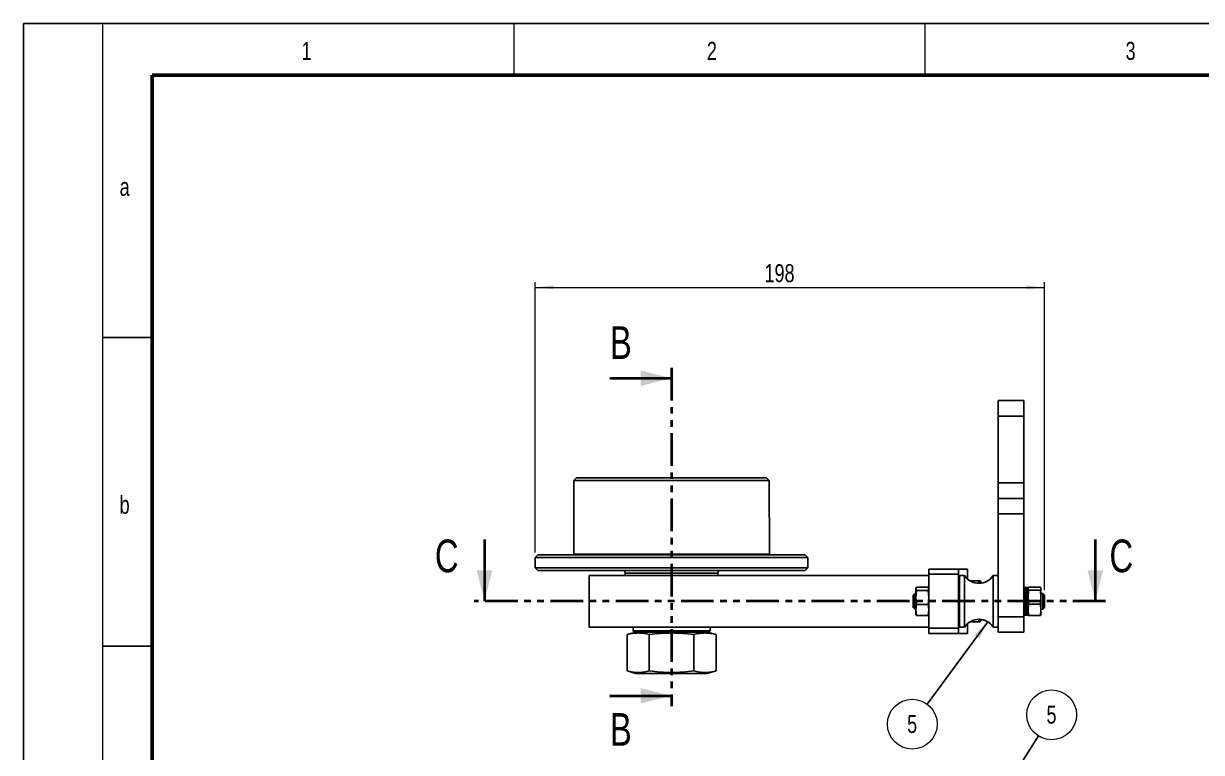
# Model space of a CAD drawing. Header units: millimetres. Extents: x 0 to 594, y 0 to 421.
# Drawn here: x 0 to 229, y 278.9 to 420.5 of the extents above; entities that cross this region are included whole.
import ezdxf

# ---------------------------------------------------------------- set-up
doc = ezdxf.new("R2010")
doc.units = ezdxf.units.MM
doc.linetypes.add('PHANTOM', pattern=[12.7, 6.35, -1.27, 1.27, -1.27, 1.27, -1.27])
doc.styles.add('SLDTEXTSTYLE1', font='TXT', dxfattribs={"width": 0.75})
doc.dimstyles.new('SLDDIMSTYLE0', dxfattribs={"dimtxt": 3.5, "dimasz": 3.556, "dimexe": 0, "dimexo": 0.0625, "dimgap": 0.875, "dimtad": 1, "dimlfac": 2, "dimrnd": 1e-09, "dimzin": 12, "dimdsep": 46, "dimtxsty": 'SLDTEXTSTYLE1', "dimsah": 1, "dimcen": 0.09, "dimadec": 0, "dimazin": 3, "dimtfac": 1, "dimtdec": 3, "dimtofl": 0, "dimtmove": 0, "dimatfit": 3, "dimfxl": 1, "dimfrac": 2, "dimtolj": 1, "dimtzin": 12, "dimarcsym": 0})
doc.dimstyles.new('SLDDIMSTYLE1', dxfattribs={"dimtxt": 0.18, "dimasz": 3.556, "dimexe": 0, "dimexo": 0.0625, "dimgap": 0, "dimtad": 0, "dimtih": 1, "dimtoh": 1, "dimdec": 0, "dimrnd": 1e-09, "dimzin": 0, "dimdsep": 46, "dimtxsty": 'Standard', "dimsah": 1, "dimcen": 0.09, "dimadec": 0, "dimazin": 0, "dimtfac": 3.556, "dimtdec": 0, "dimtofl": 0, "dimtmove": 0, "dimatfit": 3, "dimfxl": 1, "dimfrac": 2, "dimtolj": 1, "dimtzin": 0, "dimarcsym": 0})

# ---------------------------------------------------------------- blocks, each defined once
blk = doc.blocks.new('_D')
at = {"color": 7, "linetype": 'Continuous', "lineweight": 0}
for p, q in [((99.49, 317.74), (99.49, 370.24)), ((99.49, 369.24), (198.49, 369.24)), ((198.49, 310.43), (198.49, 370.24))]:
    blk.add_line(p, q, dxfattribs=at)
at = {"color": 7, "linetype": 'Continuous', "lineweight": 18}
for points in [[(99.49, 369.24), (103.05, 368.86), (103.05, 369.62)], [(198.49, 369.24), (194.94, 369.62), (194.94, 368.86)]]:
    blk.add_solid(points, dxfattribs=at)
at = {"color": 7, "linetype": 'Continuous', "lineweight": 18, "insert": (144.05, 373.75), "char_height": 3.5, "attachment_point": 1, "style": 'SLDTEXTSTYLE1'}
blk.add_mtext('198', dxfattribs=at)
blk = doc.blocks.new('SW_NOTE_0_6')
at = {"color": 0, "linetype": 'Continuous', "lineweight": 0}
blk.add_circle((-2.88, -3.89), 4.84, dxfattribs=at)
at = {"color": 0, "linetype": 'Continuous', "lineweight": 0, "insert": (-2.91, -2.11), "char_height": 3.5, "attachment_point": 2, "style": 'SLDTEXTSTYLE1'}
blk.add_mtext('5', dxfattribs=at)
blk = doc.blocks.new('SW_NOTE_0_21')
at = {"color": 0, "linetype": 'Continuous', "lineweight": 0}
blk.add_circle((2.58, 4.1), 4.84, dxfattribs=at)
at = {"color": 0, "linetype": 'Continuous', "lineweight": 0, "insert": (2.55, 5.88), "char_height": 3.5, "attachment_point": 2, "style": 'SLDTEXTSTYLE1'}
blk.add_mtext('5', dxfattribs=at)

msp = doc.modelspace()

# ---------------------------------------------------------------- linework, layer by layer
at = {"color": 7, "linetype": 'Continuous', "lineweight": 25}
for p, q in [((0.0002, 0.0001), (0.0002, 420.5001)), ((0.0002, 420.5001), (593.962, 420.5001)), ((15.3346, 359.5001), (25.0002, 359.5001)), ((189.4925, 347.238), (194.4925, 347.238)), ((189.4925, 344.238), (189.4925, 347.238)), ((194.4925, 347.238), (194.4925, 344.238)), ((194.4925, 344.238), (189.4925, 344.238)), ((189.4925, 331.238), (189.4925, 344.238)), ((194.4925, 331.238), (194.4925, 344.238)), ((107.5216, 332.238), (107.0181, 331.738)), ((107.5216, 332.238), (144.4634, 332.238)), ((144.9669, 331.738), (144.4634, 332.238)), ((107.0181, 331.738), (106.968, 317.3874)), ((125.9925, 331.738), (107.0181, 331.738)), ((144.9669, 331.738), (125.9925, 331.738)), ((145.017, 317.3874), (144.9669, 331.738)), ((189.4925, 331.238), (194.4925, 331.238)), ((189.4925, 328.238), (189.4925, 331.238)), ((194.4925, 331.238), (194.4925, 328.238)), ((189.4925, 328.238), (194.4925, 328.238)), ((189.4925, 325.238), (189.4925, 328.238)), ((194.4925, 328.238), (194.4925, 325.238)), ((189.4925, 325.238), (189.4925, 305.238)), ((194.4925, 325.238), (189.4925, 325.238)), ((194.4925, 325.238), (194.4925, 305.238)), ((99.9925, 317.238), (99.4925, 316.738)), ((99.4925, 316.738), (99.4925, 314.738)), ((152.4925, 316.738), (99.4925, 316.738)), ((99.9925, 317.238), (151.9925, 317.238)), ((152.4925, 316.738), (151.9925, 317.238)), ((152.4925, 314.738), (152.4925, 316.738)), ((99.4925, 314.738), (99.9925, 314.238)), ((99.4925, 314.738), (125.9925, 314.738)), ((125.9925, 314.238), (99.9925, 314.238)), ((125.9925, 314.738), (152.4925, 314.738)), ((151.9925, 314.238), (125.9925, 314.238)), ((151.9925, 314.238), (152.4925, 314.738)), ((175.9925, 313.488), (175.9925, 314.488)), ((175.9925, 314.488), (181.7425, 314.488)), ((181.7425, 314.488), (181.7425, 313.488)), ((181.7425, 314.488), (183.4925, 314.488)), ((183.4925, 314.488), (183.4925, 312.6046)), ((109.9925, 303.238), (109.9925, 313.238)), ((175.9925, 313.238), (109.9925, 313.238)), ((116.9925, 313.738), (116.9925, 313.238)), ((134.9925, 313.238), (134.9925, 313.738)), ((175.9925, 302.988), (175.9925, 313.488)), ((181.7425, 313.488), (175.9925, 313.488)), ((181.7425, 313.488), (181.7425, 302.988)), ((182.9474, 313.238), (181.9925, 313.238)), ((181.9925, 313.238), (181.9925, 303.238)), ((182.9474, 313.238), (182.9474, 303.238)), ((185.7425, 312.238), (183.9806, 312.238)), ((186.1425, 311.7619), (186.1425, 311.838)), ((189.4925, 313.238), (188.5376, 313.238)), ((188.5376, 313.238), (188.5376, 303.238)), ((173.2993, 309.738), (172.9925, 309.4312)), ((172.9925, 309.4312), (172.9925, 307.0447)), ((173.4925, 309.738), (173.2993, 309.738)), ((173.2993, 309.738), (173.2993, 306.738)), ((173.4925, 310.679), (173.5961, 310.9906)), ((173.5102, 310.8041), (173.4925, 310.738)), ((173.4925, 310.679), (173.4925, 310.738)), ((173.5961, 310.3674), (173.4925, 310.679)), ((173.4925, 308.9911), (173.4925, 310.679)), ((173.4925, 308.9911), (173.5961, 310.3674)), ((173.5961, 310.9906), (175.8889, 310.9906)), ((173.5961, 310.3674), (175.8889, 310.3674)), ((175.8889, 310.9906), (175.9528, 310.7983)), ((175.9925, 310.679), (175.8889, 310.3674)), ((175.8889, 310.3674), (175.9925, 308.9911)), ((175.9925, 310.738), (175.9748, 310.8041)), ((181.9925, 309.738), (181.7425, 309.738)), ((194.5997, 310.938), (194.4925, 310.8308)), ((194.9026, 310.938), (194.5997, 310.938)), ((194.5997, 310.938), (194.5997, 308.238)), ((194.8288, 310.9232), (194.927, 310.9232)), ((194.8288, 310.5762), (194.927, 310.5762)), ((194.8288, 309.825), (194.927, 309.825)), ((194.8627, 309.7299), (194.8388, 309.7299)), ((194.8631, 310.4362), (194.8512, 310.4362)), ((194.8925, 310.9197), (194.8606, 310.9197)), ((194.8617, 310.8571), (194.8606, 310.9197)), ((194.8925, 310.5605), (194.8606, 310.5605)), ((194.8635, 310.4167), (194.8606, 310.5605)), ((194.8925, 309.7997), (194.8606, 309.7997)), ((194.8635, 309.7034), (194.8606, 309.7997)), ((194.9441, 309.7998), (194.8635, 310.4167)), ((194.9529, 308.769), (194.8635, 309.7034)), ((194.8925, 310.9198), (194.8925, 310.9197)), ((194.9588, 310.9198), (194.8925, 310.9198)), ((194.8925, 310.5606), (194.8925, 310.5605)), ((194.9588, 310.5606), (194.8925, 310.5606)), ((194.8925, 309.7998), (194.8925, 309.7997)), ((194.9588, 309.7998), (194.8925, 309.7998)), ((194.9263, 309.7998), (194.927, 309.825)), ((194.9267, 310.5606), (194.927, 310.5762)), ((194.927, 310.9198), (194.927, 310.9232)), ((195.1853, 310.938), (194.9318, 310.938)), ((195.2925, 310.8308), (195.1853, 310.938)), ((195.1853, 310.938), (195.1853, 308.238)), ((195.2925, 310.6938), (195.3961, 310.9638)), ((195.2925, 310.8308), (195.2925, 308.238)), ((195.306, 310.7883), (195.2925, 310.738)), ((195.3961, 310.4238), (195.2925, 310.6938)), ((195.2925, 309.0609), (195.3961, 310.4238)), ((195.3961, 310.9638), (197.6889, 310.9638)), ((195.3961, 310.4238), (197.6889, 310.4238)), ((197.6889, 310.9638), (197.7925, 310.6938)), ((197.7925, 310.6938), (197.6889, 310.4238)), ((197.6889, 310.4238), (197.7925, 309.0609)), ((197.7925, 310.738), (197.779, 310.7883)), ((197.7925, 310.6938), (197.7925, 310.738)), ((197.7925, 309.0609), (197.7925, 310.6938)), ((198.1858, 309.738), (197.7925, 309.738)), ((198.4925, 309.4312), (198.1858, 309.738)), ((198.1858, 309.738), (198.1858, 306.738)), ((198.4925, 309.4312), (198.4925, 307.0447)), ((172.9925, 307.0447), (173.2993, 306.738)), ((173.4925, 306.55), (173.4925, 308.9911)), ((173.5961, 307.6147), (173.4925, 308.9911)), ((173.4925, 306.55), (173.5961, 307.6147)), ((173.5961, 307.6147), (175.8889, 307.6147)), ((175.9925, 308.9911), (175.8889, 307.6147)), ((175.8889, 307.6147), (175.9925, 306.55)), ((194.5997, 308.238), (194.5997, 305.538)), ((194.8288, 308.7993), (194.927, 308.7993)), ((194.927, 307.6766), (194.8288, 308.7993)), ((194.8288, 307.6766), (194.927, 307.6766)), ((194.8609, 308.7657), (194.8318, 308.7657)), ((194.835, 307.6766), (194.9241, 306.746)), ((194.8925, 308.7688), (194.8606, 308.7688)), ((194.8606, 308.7688), (194.9588, 307.6464)), ((194.8629, 307.6766), (194.8606, 307.6462)), ((194.8925, 307.6462), (194.8606, 307.6462)), ((194.8925, 308.769), (194.8925, 308.7688)), ((194.9588, 308.769), (194.8925, 308.769)), ((194.8925, 307.6766), (194.8925, 307.6464)), ((194.8925, 307.6464), (194.8925, 307.6462)), ((194.9588, 307.6464), (194.8925, 307.6464)), ((194.9244, 308.769), (194.927, 308.7993)), ((194.9266, 307.6812), (194.9558, 307.6812)), ((195.1853, 308.238), (195.1853, 305.538)), ((195.3961, 307.6979), (195.2925, 309.0609)), ((195.2925, 308.238), (195.2925, 305.6451)), ((195.2925, 306.605), (195.3961, 307.6979)), ((195.3961, 307.6979), (197.6889, 307.6979)), ((197.7925, 309.0609), (197.6889, 307.6979)), ((197.6889, 307.6979), (197.7925, 306.605)), ((197.7925, 306.605), (197.7925, 309.0609)), ((198.1858, 306.738), (198.4925, 307.0447)), ((173.2993, 306.738), (173.4925, 306.738)), ((173.5961, 305.4853), (173.4925, 306.55)), ((173.4925, 305.738), (173.4925, 306.55)), ((173.4925, 305.738), (173.5102, 305.6718)), ((173.5322, 305.6777), (173.5961, 305.4853)), ((173.5961, 305.4853), (175.8889, 305.4853)), ((175.9925, 306.55), (175.8889, 305.4853)), ((175.8889, 305.4853), (175.9528, 305.6777)), ((175.9748, 305.6718), (175.9925, 305.738)), ((181.7425, 306.738), (181.9925, 306.738)), ((186.1425, 304.6856), (186.1425, 304.714)), ((186.1425, 304.638), (186.1425, 304.6856)), ((189.4925, 305.238), (194.4925, 305.238)), ((189.4925, 302.238), (189.4925, 305.238)), ((194.4925, 305.6451), (194.5997, 305.538)), ((194.4925, 305.238), (194.4925, 302.238)), ((194.5997, 305.538), (194.8532, 305.538)), ((194.8288, 306.6509), (194.927, 306.6509)), ((194.8288, 305.8997), (194.927, 305.8997)), ((194.8288, 305.5528), (194.927, 305.5528)), ((194.8442, 306.6509), (194.9241, 306.0398)), ((194.8613, 306.6509), (194.8606, 306.6258)), ((194.8925, 306.6258), (194.8606, 306.6258)), ((194.8609, 305.8997), (194.8606, 305.8843)), ((194.8925, 305.8843), (194.8606, 305.8843)), ((194.8607, 305.5528), (194.8606, 305.5497)), ((194.8925, 305.5497), (194.8606, 305.5497)), ((194.8824, 305.538), (195.1853, 305.538)), ((194.8925, 306.6509), (194.8925, 306.626)), ((194.8925, 306.626), (194.8925, 306.6258)), ((194.9588, 306.626), (194.8925, 306.626)), ((194.8925, 305.8997), (194.8925, 305.8844)), ((194.8925, 305.8844), (194.8925, 305.8843)), ((194.9588, 305.8844), (194.8925, 305.8844)), ((194.8925, 305.5528), (194.8925, 305.5497)), ((194.8925, 305.5497), (194.8925, 305.5497)), ((194.9588, 305.5497), (194.8925, 305.5497)), ((194.9241, 306.746), (194.927, 306.6509)), ((194.9241, 306.0398), (194.927, 305.8997)), ((194.9245, 306.0203), (194.9368, 306.0203)), ((194.9249, 306.7195), (194.949, 306.7195)), ((194.926, 305.6117), (194.927, 305.5528)), ((195.1853, 305.538), (195.2925, 305.6451)), ((195.3961, 305.5121), (195.2925, 306.605)), ((195.2925, 305.738), (195.306, 305.6876)), ((195.3267, 305.6931), (195.3961, 305.5121)), ((195.3961, 305.5121), (197.6889, 305.5121)), ((197.7925, 306.605), (197.6889, 305.5121)), ((197.6889, 305.5121), (197.7584, 305.6931)), ((197.779, 305.6876), (197.7925, 305.738)), ((197.7925, 306.738), (198.1858, 306.738)), ((197.7925, 305.738), (197.7925, 306.605)), ((175.9925, 303.238), (109.9925, 303.238)), ((118.4925, 303.238), (118.4925, 302.488)), ((118.4925, 302.488), (118.7425, 302.238)), ((118.4925, 302.488), (133.4925, 302.488)), ((133.2425, 302.238), (133.4925, 302.488)), ((133.4925, 302.488), (133.4925, 303.238)), ((175.9925, 301.988), (175.9925, 302.988)), ((175.9925, 302.988), (181.7425, 302.988)), ((181.7425, 302.988), (181.7425, 301.988)), ((181.9925, 303.238), (182.9474, 303.238)), ((183.4925, 303.8714), (183.4925, 301.988)), ((183.9806, 304.238), (185.7425, 304.238)), ((188.5376, 303.238), (189.4925, 303.238)), ((119.0675, 302.238), (117.3307, 301.7726)), ((117.3323, 301.773), (117.3323, 294.7029)), ((133.2425, 302.238), (118.7425, 302.238)), ((121.6624, 301.773), (121.6624, 294.7029)), ((130.3226, 301.773), (130.3226, 294.7029)), ((134.6543, 301.7726), (132.9175, 302.238)), ((134.6528, 301.773), (134.6528, 294.7029)), ((181.7425, 301.988), (175.9925, 301.988)), ((181.7425, 301.988), (183.4925, 301.988)), ((194.4925, 302.238), (189.4925, 302.238)), ((15.3346, 299.5001), (25.0002, 299.5001)), ((117.3307, 294.7033), (119.0675, 294.238)), ((129.455, 294.238), (119.0675, 294.238)), ((132.9175, 294.238), (129.455, 294.238)), ((132.9175, 294.238), (134.6543, 294.7033))]:
    msp.add_line(p, q, dxfattribs=at)
at = {"color": 7, "linetype": 'Continuous', "lineweight": 18}
for p, q in [((15.3346, 420.5001), (15.3346, 0.0001)), ((95.2965, 420.5001), (95.2965, 410.5001)), ((175.2583, 420.5001), (175.2583, 410.5001))]:
    msp.add_line(p, q, dxfattribs=at)
at = {"color": 7, "linetype": 'Continuous', "lineweight": 50}
for p, q in [((25.0002, 10.0001), (25.0002, 410.5001)), ((25.0002, 410.5001), (583.962, 410.5001))]:
    msp.add_line(p, q, dxfattribs=at)
at = {"color": 7, "linetype": 'PHANTOM', "lineweight": 35}
for p, q in [((125.9925, 353.598), (125.9925, 287.878)), ((210.3725, 308.238), (87.6125, 308.238))]:
    msp.add_line(p, q, dxfattribs=at)
at = {"color": 7, "linetype": 'Continuous', "lineweight": 35}
for p, q in [((113.9925, 351.598), (125.9925, 351.598)), ((89.6125, 320.238), (89.6125, 308.238)), ((208.3725, 320.238), (208.3725, 308.238)), ((113.9925, 289.878), (125.9925, 289.878))]:
    msp.add_line(p, q, dxfattribs=at)
at = {"color": 8, "linetype": 'Continuous', "lineweight": 25}
for p, q in [((106.968, 317.3874), (145.017, 317.3874)), ((125.9925, 313.738), (116.9925, 313.738)), ((134.9925, 313.738), (125.9925, 313.738)), ((185.7425, 311.738), (185.7425, 312.238)), ((185.7425, 304.2909), (185.7425, 304.738)), ((185.7425, 304.238), (185.7425, 304.2909))]:
    msp.add_line(p, q, dxfattribs=at)
at = {"color": 7, "linetype": 'Continuous', "lineweight": 25}
for centre, radius, start, end in [((106.818, 317.388), 0.15, 270, 359.8), ((145.167, 317.388), 0.15, 180.2, 270), ((116.4925, 313.738), 0.5, 0, 90), ((135.4925, 313.738), 0.5, 90, 180), ((185.7425, 315.0921), 3.3542, 213.558976, 326.441024), ((185.7425, 311.838), 0.4, 0, 90), ((185.7425, 301.3838), 3.3542, 33.558976, 146.441024), ((185.7451, 304.6883), 0.3974, 269.620801, 359.615714), ((185.7425, 304.638), 0.4, 270, 0)]:
    msp.add_arc(centre, radius, start, end, dxfattribs=at)
for centre, major_axis, ratio, start_param, end_param in [((194.8779, 308.238), (-0.0735, 2.7), 0.08314547, 5.757323, 6.17620202), ((194.8779, 308.238), (-0.1587, 2.7), 0.06479375, 5.33689837, 5.75577739), ((194.8779, 308.238), (-0.2161, 2.7), 0.03535869, 4.9189989, 5.33787792), ((194.9071, 308.238), (-0.0735, 2.7), 0.08314547, 5.74585973, 6.16465876), ((194.9071, 308.238), (-0.1587, 2.7), 0.06479375, 5.32543511, 5.74423413), ((194.9071, 308.238), (-0.2161, 2.7), 0.03535869, 4.90753564, 5.32633466), ((194.8779, 308.238), (0.0249, 2.7), 0.08700206, 6.17926726, 6.28398701), ((194.9071, 308.238), (0.0249, 2.7), 0.08700206, 6.167804, 6.34608927), ((194.8779, 308.238), (-0.2161, 2.7), 0.03535869, 1.77740625, 2.19628527), ((194.9071, 308.238), (-0.2161, 2.7), 0.03535869, 1.78894951, 2.20774853), ((194.8779, 308.238), (-0.1587, 2.7), 0.06479375, 2.19530572, 2.61418474), ((194.8779, 308.238), (-0.0735, 2.7), 0.08314547, 2.61573034, 3.03460936), ((194.8779, 308.238), (0.0249, 2.7), 0.08700206, 3.03767461, 3.20449674), ((194.9071, 308.238), (-0.1587, 2.7), 0.06479375, 2.20684898, 2.625648), ((194.9071, 308.238), (-0.0735, 2.7), 0.08314547, 2.6272736, 3.04607263), ((194.9071, 308.238), (0.0249, 2.7), 0.08700206, 3.04921787, 3.14239436)]:
    msp.add_ellipse(centre, major_axis=major_axis, ratio=ratio, start_param=start_param, end_param=end_param, dxfattribs=at)
for points, knots in [([(121.6624, 301.773), (121.3013, 301.8595), (120.581, 302.0319), (119.4945, 302.11), (118.4096, 302.0311), (117.6917, 301.8591), (117.3323, 301.773)], [0, 0, 0, 0, 0.25109834, 0.50082727, 0.75004119, 1, 1, 1, 1]), ([(130.3226, 301.773), (129.6018, 301.8593), (128.1637, 302.0315), (125.9926, 302.11), (123.8214, 302.0315), (122.3832, 301.8593), (121.6624, 301.773)], [0, 0, 0, 0, 0.25059682, 0.49999336, 0.74939208, 1, 1, 1, 1]), ([(134.6528, 301.773), (134.2924, 301.8593), (133.5733, 302.0315), (132.4877, 302.11), (131.4021, 302.0315), (130.683, 301.8593), (130.3226, 301.773)], [0, 0, 0, 0, 0.25059682, 0.49999336, 0.74939208, 1, 1, 1, 1]), ([(117.3323, 294.7029), (117.6917, 294.6168), (118.4096, 294.4448), (119.4945, 294.3659), (120.581, 294.444), (121.3013, 294.6165), (121.6624, 294.7029)], [0, 0, 0, 0, 0.24995881, 0.49917273, 0.74890166, 1, 1, 1, 1]), ([(121.6624, 294.7029), (122.3832, 294.6166), (123.8213, 294.4444), (125.9925, 294.3659), (128.1637, 294.4444), (129.6018, 294.6166), (130.3226, 294.7029)], [0, 0, 0, 0, 0.25059682, 0.49999336, 0.74939208, 1, 1, 1, 1]), ([(130.3226, 294.7029), (130.683, 294.6166), (131.4021, 294.4444), (132.4877, 294.3659), (133.5733, 294.4444), (134.2924, 294.6166), (134.6528, 294.7029)], [0, 0, 0, 0, 0.25059682, 0.49999336, 0.74939208, 1, 1, 1, 1])]:
    msp.add_open_spline(points, degree=3, knots=knots, dxfattribs=at)
at = {"color": 7, "linetype": 'Continuous', "lineweight": 35}
for points in [[(125.9925, 351.598), (119.9925, 353.098), (119.9925, 350.098)], [(89.6125, 308.238), (91.1125, 314.238), (88.1125, 314.238)], [(208.3725, 308.238), (209.8725, 314.238), (206.8725, 314.238)], [(125.9925, 289.878), (119.9925, 291.378), (119.9925, 288.378)]]:
    msp.add_solid(points, dxfattribs=at)

# ---------------------------------------------------------------- block references
at = {"color": 7, "linetype": 'Continuous', "lineweight": 0}
for name, p in [('SW_NOTE_0_21', (197.3029, 282.0906)), ('SW_NOTE_0_6', (175.6681, 288.2661))]:
    msp.add_blockref(name, p, dxfattribs=at)

# ---------------------------------------------------------------- texts
at = {"color": 7, "linetype": 'Continuous', "lineweight": 0, "char_height": 3.5, "attachment_point": 1, "style": 'SLDTEXTSTYLE1'}
for s, insert in [('1', (54.0416, 416.9445)), ('2', (132.8554, 416.9445)), ('3', (214.2522, 416.9445)), ('a', (18.6748, 390.5256)), ('b', (18.6748, 328.7396))]:
    msp.add_mtext(s, dxfattribs=dict(at, insert=insert))
at = {"color": 7, "linetype": 'Continuous', "char_height": 6.35, "attachment_point": 1, "style": 'SLDTEXTSTYLE1'}
for s, insert in [('B', (113.9925, 361.6841)), ('C', (79.9782, 320.238)), ('C', (211.1252, 320.238)), ('B', (113.9925, 286.5193))]:
    msp.add_mtext(s, dxfattribs=dict(at, insert=insert))

# ---------------------------------------------------------------- dimensions: what is measured, and where the dimension line sits
at = {"color": 7, "linetype": 'Continuous', "lineweight": 18}
dim = msp.add_linear_dim(base=(198.4925, 369.238), p1=(99.4925, 316.738), p2=(198.4925, 309.4312), dimstyle='SLDDIMSTYLE0', dxfattribs=at)
dim.commit()
dim.dimension.update_dxf_attribs({"geometry": '_D', "text_midpoint": (147.9252, 369.238), "dimtype": 160})

# ---------------------------------------------------------------- leaders
at = {"color": 7, "linetype": 'Continuous', "lineweight": 0}
for points in [[(187.4856, 304.2495), (175.6681, 288.2661)], [(186.3989, 264.8052), (197.3029, 282.0906)]]:
    msp.add_leader(points, dimstyle='SLDDIMSTYLE1', dxfattribs=at)

doc.saveas('drawing.dxf')
